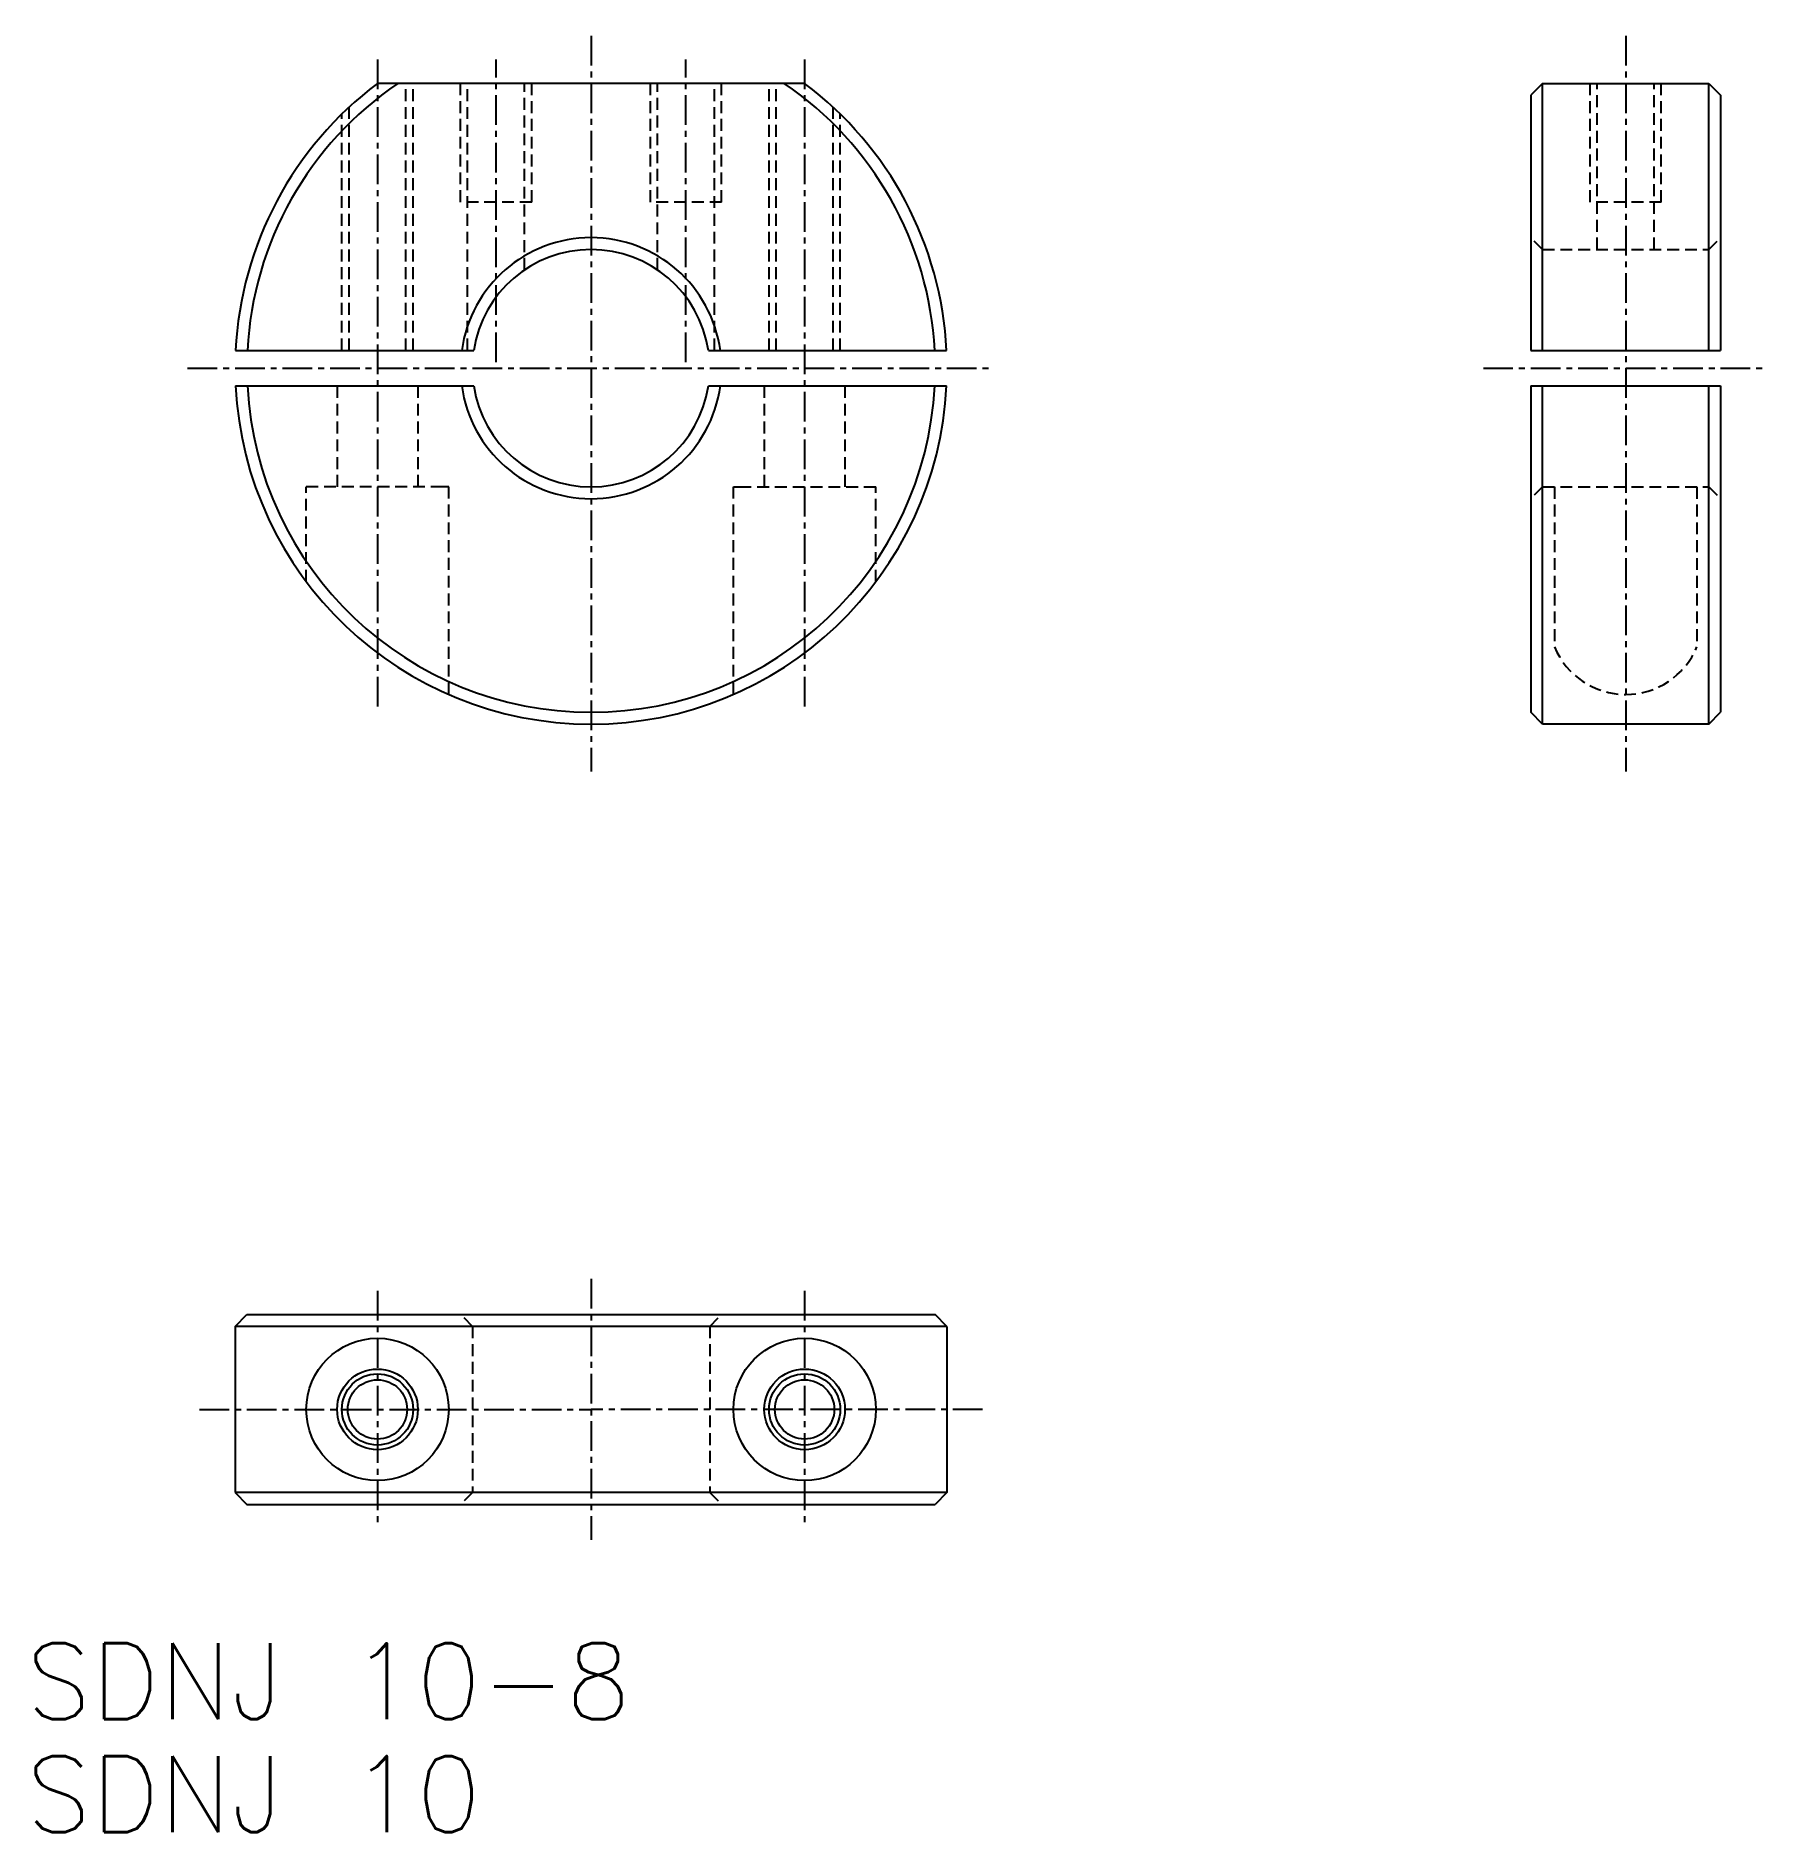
# Model space of a CAD drawing. Extents: x 372.7 to 445.7, y -19.3 to 56.4.
import ezdxf

# ---------------------------------------------------------------- set-up
doc = ezdxf.new("R2010")
doc.units = 0
doc.linetypes.add('CENTER', pattern=[2, 1.25, -0.25, 0.25, -0.25])
doc.linetypes.add('DASHED', pattern=[0.75, 0.5, -0.25])
doc.layers.get('0').update_dxf_attribs({"linetype": 'CONTINUOUS'})
doc.layers.add('CENTER', color=1, linetype='CENTER')
doc.styles.get("Standard").update_dxf_attribs({"font": 'txt.shx', "bigfont": 'bigfont.shx'})

msp = doc.modelspace()

# ---------------------------------------------------------------- linework, layer by layer
at = {"color": 7, "linetype": 'CONTINUOUS'}
for p, q in [((405.12, 54.415), (387.12, 54.415)), ((435.722, 43.165), (443.722, 43.165)), ((435.722, 41.665), (443.722, 41.665))]:
    msp.add_line(p, q, dxfattribs=at)
at = {"color": 3, "linetype": 'DASHED'}
for p, q in [((388.32, 43.165), (388.32, 54.415)), ((388.62, 43.165), (388.62, 54.415)), ((390.62, 49.415), (390.62, 54.415)), ((390.92, 43.165), (390.92, 54.415)), ((393.32, 46.558), (393.32, 54.415)), ((393.62, 49.415), (393.62, 54.415)), ((398.62, 49.415), (398.62, 54.415)), ((398.92, 46.558), (398.92, 54.415)), ((401.32, 43.165), (401.32, 54.415)), ((401.62, 49.415), (401.62, 54.415)), ((403.62, 43.165), (403.62, 54.415)), ((403.92, 43.165), (403.92, 54.415)), ((438.222, 49.415), (438.222, 54.415)), ((438.522, 47.415), (438.522, 54.415)), ((440.922, 47.415), (440.922, 54.415)), ((441.222, 49.415), (441.222, 54.415)), ((385.62, 43.165), (385.62, 53.128)), ((385.92, 43.165), (385.92, 53.414)), ((406.32, 43.165), (406.32, 53.414)), ((406.62, 43.165), (406.62, 53.128)), ((393.62, 49.415), (390.62, 49.415)), ((401.62, 49.415), (398.62, 49.415)), ((441.222, 49.415), (438.222, 49.415)), ((436.222, 47.415), (435.722, 47.915)), ((443.222, 47.415), (443.722, 47.915)), ((436.222, 47.415), (443.222, 47.415)), ((385.42, 41.665), (385.42, 37.415)), ((388.82, 41.665), (388.82, 37.415)), ((403.42, 41.665), (403.42, 37.415)), ((406.82, 41.665), (406.82, 37.415)), ((389.87, 37.415), (384.12, 37.415)), ((384.12, 33.415), (384.12, 37.415)), ((390.12, 37.415), (389.87, 37.415)), ((390.12, 28.668), (390.12, 37.415)), ((402.12, 28.668), (402.12, 37.415)), ((402.12, 37.415), (402.37, 37.415)), ((402.37, 37.415), (408.12, 37.415)), ((408.12, 33.415), (408.12, 37.415)), ((436.222, 37.415), (435.722, 36.915)), ((436.222, 37.415), (443.222, 37.415)), ((436.722, 37.415), (436.722, 30.668)), ((442.722, 37.415), (442.722, 30.668)), ((443.222, 37.415), (443.722, 36.915)), ((391.12, 2.04), (390.62, 2.54)), ((401.12, 2.04), (401.62, 2.54)), ((391.12, 2.04), (391.12, -4.96)), ((401.12, 2.04), (401.12, -4.96)), ((391.12, -4.96), (390.62, -5.46)), ((401.12, -4.96), (401.62, -5.46))]:
    msp.add_line(p, q, dxfattribs=at)
for p, q in [((436.222, 54.415), (435.722, 53.915)), ((435.722, 53.915), (435.722, 43.165)), ((436.222, 54.415), (443.222, 54.415)), ((436.222, 43.165), (436.222, 54.415)), ((443.222, 54.415), (443.722, 53.915)), ((443.222, 43.165), (443.222, 54.415)), ((443.722, 53.915), (443.722, 43.165)), ((381.139, 43.165), (391.177, 43.165)), ((401.064, 43.165), (411.101, 43.165)), ((381.139, 41.665), (391.177, 41.665)), ((401.064, 41.665), (411.101, 41.665)), ((435.722, 41.665), (435.722, 27.915)), ((436.222, 27.415), (436.222, 41.665)), ((443.222, 27.415), (443.222, 41.665)), ((443.722, 41.665), (443.722, 27.915)), ((436.222, 27.415), (435.722, 27.915)), ((443.222, 27.415), (436.222, 27.415)), ((443.222, 27.415), (443.722, 27.915)), ((381.12, 2.04), (381.62, 2.54)), ((381.62, 2.54), (410.62, 2.54)), ((411.12, 2.04), (410.62, 2.54)), ((411.12, 2.04), (381.12, 2.04)), ((381.12, 2.04), (381.12, -4.96)), ((411.12, 2.04), (411.12, -4.96)), ((411.12, -4.96), (381.12, -4.96)), ((381.12, -4.96), (381.62, -5.46)), ((411.12, -4.96), (410.62, -5.46)), ((381.62, -5.46), (410.62, -5.46))]:
    msp.add_line(p, q)
for centre in [(387.12, -1.46), (405.12, -1.46)]:
    msp.add_circle(centre, 3)
at = {"color": 7, "linetype": 'CONTINUOUS'}
for centre, radius in [((387.12, -1.46), 1.7), ((405.12, -1.46), 1.7), ((387.12, -1.46), 1.25), ((405.12, -1.46), 1.25)]:
    msp.add_circle(centre, radius, dxfattribs=at)
at = {"color": 3, "linetype": 'CONTINUOUS'}
for centre in [(387.12, -1.46), (405.12, -1.46)]:
    msp.add_circle(centre, 1.5, dxfattribs=at)
at = {"color": 7, "linetype": 'CONTINUOUS'}
for radius, start, end in [(15, 126.8699, 177.13402), (14.5, 124.14842, 177.0351), (14.5, 2.9649, 55.85158), (15, 2.86598, 53.1301), (15, 182.86598, 357.13402), (14.5, 182.9649, 357.0351)]:
    msp.add_arc((396.12, 42.415), radius, start, end, dxfattribs=at)
for radius, start, end in [(5.5, 7.83748, 172.16252), (5, 8.62693, 171.37307), (5.5, 187.83748, 352.16252), (5, 188.62693, 351.37307)]:
    msp.add_arc((396.12, 42.415), radius, start, end)
at = {"color": 3, "linetype": 'DASHED'}
msp.add_arc((439.722, 31.918), 3.25, 202.61986, 337.38014, dxfattribs=at)
at = {"layer": 'CENTER', "color": 1, "linetype": 'CENTER'}
for p, q in [((396.12, 56.415), (396.12, 25.415)), ((439.722, 56.415), (439.722, 25.415)), ((387.12, 55.415), (387.12, 27.993)), ((392.12, 42.665), (392.12, 55.415)), ((400.12, 42.665), (400.12, 55.415)), ((405.12, 55.415), (405.12, 27.993)), ((379.12, 42.415), (413.12, 42.415)), ((433.722, 42.415), (445.722, 42.415)), ((396.12, 4.04), (396.12, -6.96)), ((387.12, 3.54), (387.12, -6.46)), ((405.12, 3.54), (405.12, -6.46)), ((379.62, -1.46), (396.12, -1.46)), ((412.62, -1.46), (396.12, -1.46))]:
    msp.add_line(p, q, dxfattribs=at)

# ---------------------------------------------------------------- texts
for s, p in [('SDNJ 10-8', (372.314, -14.511)), ('SDNJ 10', (372.314, -19.269))]:
    msp.add_text(s, height=3.2).set_placement(p)

doc.saveas('drawing.dxf')
